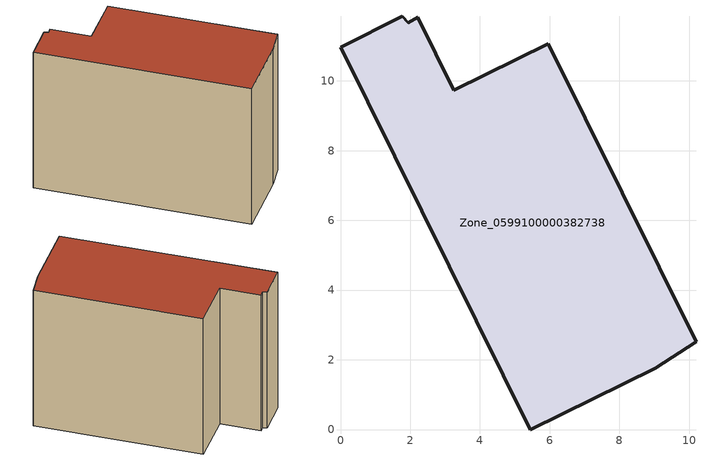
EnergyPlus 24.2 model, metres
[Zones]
Zone_0599100000382738
 floor ground (C_G): 1.77,11.85 1.94,11.66 2.21,11.82 3.24,9.73 5.95,11.06 10.2,2.52 9.03,1.76 5.44,0 0,10.97 z0
 wall outside (C_F): 1.77,11.85 0,10.97 5.44,0 9.03,1.76 10.2,2.52 5.95,11.06 3.24,9.73 2.21,11.82 1.94,11.66 1.77,11.85 z0:8.81
 roof outside (C_R): 1.94,11.66 1.77,11.85 0,10.97 5.44,0 9.03,1.76 10.2,2.52 5.95,11.06 3.24,9.73 2.21,11.82 z8.81
[BUILDING]
Pand.0599100000382738: North Axis=0; Terrain=City; Loads Convergence Tolerance Value=0.04; Temperature Convergence Tolerance Value=0.4; Solar Distribution=FullExterior; Maximum Number of Warmup Days=25; Minimum Number of Warmup Days=1
[Site:Location]
Rotterdam.The.Hague.AP_ZH_NLD Design_Conditions: Latitude=51.96; Longitude=4.45; Time Zone=1; Elevation=-4.5
[SITE:GROUNDTEMPERATURE:BUILDINGSURFACE]
18, 18, 18, 18, 18, 18, 18, 18, 18, 18, 18, 18
[MATERIAL] Thermal Absorptance=0.9; Solar Absorptance=0.7; Visible Absorptance=0.7
Name | Roughness | Thickness | Conductivity | Density | Specific Heat
G.TI.1992-2005 | MediumSmooth | 0.15 | 0.06 | 540 | 1210
F.TI.1992-2005 | Rough | 0.3 | 0.12 | 1920 | 840
R.TI.1992-2005 | MediumRough | 0.2 | 0.08 | 1500 | 1000
[CONSTRUCTION]
C_G: G.TI.1992-2005
C_F: F.TI.1992-2005
C_R: R.TI.1992-2005
[ZONE]
Zone_0599100000382738: Type=1; Multiplier=1; Ceiling Height=Autocalculate; Volume=Autocalculate; Floor Area=autocalculate; Part of Total Floor Area=Yes
[ZONEINFILTRATION:DESIGNFLOWRATE]
Infil_Zone_0599100000382738: Zone or ZoneList or Space or SpaceList=Zone_0599100000382738; Schedule=AlwaysOn; Design Flow Rate Calculation Method=Flow/Area; Flow Rate per Floor Area=0.0015; Constant Term Coefficient=1; Temperature Term Coefficient=0; Velocity Term Coefficient=0; Velocity Squared Term Coefficient=0
[HVACTEMPLATE:ZONE:IDEALLOADSAIRSYSTEM]
Zone_0599100000382738: Maximum Heating Supply Air Temperature=50; Minimum Cooling Supply Air Temperature=13; Maximum Heating Supply Air Humidity Ratio=0.0156; Minimum Cooling Supply Air Humidity Ratio=0.0077; Heating Limit=NoLimit; Cooling Limit=NoLimit; Dehumidification Control Type=ConstantSensibleHeatRatio; Cooling Sensible Heat Ratio=0.7; Dehumidification Setpoint=60; Humidification Control Type=None; Humidification Setpoint=30; Outdoor Air Method=None; Outdoor Air Flow Rate per Person=0.00944; Outdoor Air Flow Rate per Zone Floor Area=0; Outdoor Air Flow Rate per Zone=0; Demand Controlled Ventilation Type=None; Outdoor Air Economizer Type=NoEconomizer; Heat Recovery Type=None; Sensible Heat Recovery Effectiveness=0.7; Latent Heat Recovery Effectiveness=0.65
[ZONECONTROL:THERMOSTAT]
ThermostatControl_Zone_0599100000382738: Zone or ZoneList=Zone_0599100000382738; Control Type Schedule=DualSetpointControlType; Control 1=Thermostat_Zone_0599100000382738; Temperature Difference Between Cutout And Setpoint=0
[THERMOSTATSETPOINT:DUALSETPOINT]
Thermostat_Zone_0599100000382738: Heating Setpoint Temperature Schedule=HeatingSetpoint_Zone_0599100000382738; Cooling Setpoint Temperature Schedule=CoolingSetpoint_Zone_0599100000382738
[SCHEDULE:COMPACT]
HeatingSetpoint_Zone_0599100000382738: Through: 12/31, For: AllDays, Until: 24:00, 21
CoolingSetpoint_Zone_0599100000382738: Through: 12/31, For: AllDays, Until: 24:00, 24
DualSetpointControlType: Through: 12/31, For: AllDays, Until: 24:00, 4
AlwaysOn: Through: 12/31, For: AllDays, Until: 24:00, 1
